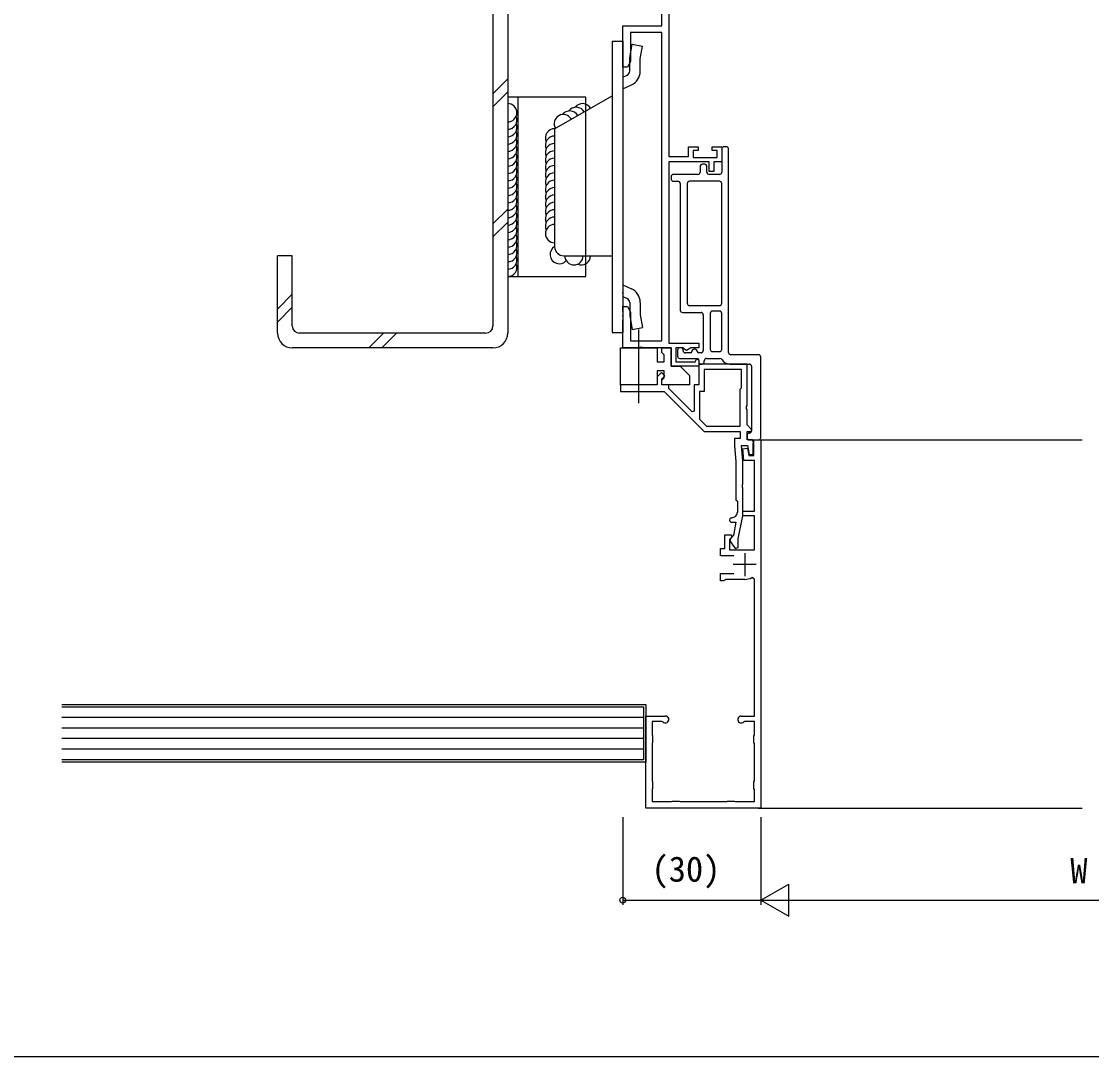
# Model space of a CAD drawing. Units: millimetres, scale not verified. Extents: x -438 to 438, y -233 to 230.
# Drawn here: x -59.8 to 172.7, y -232.9 to -7.9 of the extents above; entities that cross this region are included whole.
import ezdxf
from ezdxf.enums import TextEntityAlignment as Align

# ---------------------------------------------------------------- set-up
doc = ezdxf.new("R2010")
doc.units = ezdxf.units.MM
doc.header["$LTSCALE"] = 2
for name, color, linetype in [('0-3_YKK_11E', 7, 'Continuous'), ('0-4_YKK_12', 2, 'Continuous'), ('0-5_YKK_13', 4, 'Continuous'), ('0-6_YKK_D', 6, 'Continuous'), ('0-7_YKK_ZWAK', 7, 'Continuous'), ('0-8_YSS_K', 3, 'Continuous')]:
    doc.layers.add(name, color=color, linetype=linetype)
doc.styles.add('ＭＳ ゴシック', font='')
doc.styles.get('ＭＳ ゴシック').set_extended_font_data('MS Gothic')

msp = doc.modelspace()

# ---------------------------------------------------------------- linework, layer by layer
at = {"layer": '0-3_YKK_11E'}
for p, q in [((92.33, -35.655), (92.33, -40.655)), ((93.33, -35.155), (92.83, -35.155)), ((93.83, -79.855), (93.83, -35.655)), ((87.63, -39.455), (87.63, -40.655)), ((88.63, -38.955), (88.13, -38.955)), ((89.13, -40.655), (89.13, -39.455)), ((81.33, -41.655), (81.33, -42.155)), ((87.13, -41.155), (81.83, -41.155)), ((91.83, -41.155), (89.63, -41.155)), ((81.83, -42.655), (82.83, -42.655)), ((83.33, -43.155), (83.33, -70.655)), ((84.83, -43.155), (84.83, -69.155)), ((91.83, -42.655), (85.33, -42.655)), ((92.33, -69.155), (92.33, -43.155)), ((85.33, -69.655), (91.83, -69.655)), ((83.83, -71.155), (87.83, -71.155)), ((88.33, -71.655), (88.33, -79.455)), ((89.83, -71.355), (89.83, -79.155)), ((91.83, -70.855), (90.33, -70.855)), ((92.33, -79.155), (92.33, -71.355)), ((83.63, -78.855), (83.23, -78.855)), ((82.73, -79.355), (82.73, -80.655)), ((83.23, -81.155), (87.03, -81.155)), ((83.93, -79.455), (83.93, -79.155)), ((85.53, -79.955), (84.43, -79.955)), ((86.53, -79.155), (86.33, -79.155)), ((87.83, -79.955), (87.33, -79.955)), ((89.03, -81.155), (91.945, -81.155)), ((90.33, -79.655), (91.83, -79.655)), ((100.33, -80.355), (94.33, -80.355)), ((100.83, -98.355), (100.83, -80.855)), ((87.33, -81.455), (87.33, -82.055)), ((87.63, -82.355), (88.03, -82.355)), ((88.53, -81.855), (88.53, -81.655)), ((94.08, -82.355), (98.33, -82.355)), ((98.83, -82.855), (98.83, -96.855)), ((97.83, -97.855), (97.83, -98.355)), ((98.33, -98.855), (100.33, -98.855)), ((97.33, -123.455), (97.33, -128.455)), ((99.83, -125.955), (94.83, -125.955))]:
    msp.add_line(p, q, dxfattribs=at)
for points in [[(79.33, -77.355), (79.33, -10.355), (72.53, -10.355), (72.53, -16.643), (71.83, -17.855), (70.83, -17.855), (70.83, -8.855), (79.33, -8.855), (79.33, 19.945)], [(80.83, 0.045), (80.83, -37.255), (85.13, -37.255), (85.13, -35.155), (87.23, -35.155), (87.23, -35.955), (86.13, -35.955), (86.13, -37.455), (91.33, -37.455), (91.33, -35.955), (90.23, -35.955), (90.23, -35.155), (92.33, -35.155), (92.33, -38.455), (90.63, -38.455), (90.63, -40.555)], [(90.63, -40.555), (89.63, -40.555), (89.63, -38.455), (80.83, -38.455), (80.83, -77.855), (87.33, -77.855), (87.33, -78.855), (85.65, -78.855), (84.68, -79.415), (84.23, -79.155), (83.93, -78.855), (82.33, -78.855), (82.33, -81.855), (86.568, -81.855), (86.885, -81.306), (87.33, -81.425), (87.33, -82.855), (81.33, -82.855), (81.33, -78.855), (75.288, -78.855), (75.105, -78.735), (74.555, -78.735), (74.372, -78.855), (70.83, -78.855), (70.83, -72.813), (70.95, -72.63), (70.95, -72.08), (70.83, -71.897), (70.83, -71.813), (70.95, -71.63), (70.95, -71.08), (70.83, -70.897), (70.83, -69.855), (71.83, -69.855), (72.53, -71.067), (72.53, -77.355), (79.33, -77.355)], [(94.53, -116.755), (95.426, -116.755), (94.855, -119.611), (94.225, -120.352), (94.084, -120.805), (95.217, -122.422), (95.93, -122.197), (95.93, -120.355), (96.93, -115.355), (96.93, -109.313), (96.81, -109.13), (96.81, -108.58), (96.93, -108.397), (96.93, -103.484), (96.63, -100.055), (97.93, -100.055), (98.283, -102.055), (99.13, -102.055), (99.13, -99.602), (99.23, -99.379), (99.03, -98.855), (97.83, -98.855), (97.83, -97.055), (98.83, -97.055), (98.83, -96.555), (97.83, -95.555), (97.83, -92.313), (97.71, -92.13), (97.71, -91.58), (97.83, -91.397), (97.83, -82.355), (87.33, -82.355), (87.33, -86.855), (86.33, -86.855), (86.33, -92.609), (85.942, -92.77), (80.83, -87.658), (80.83, -86.855), (79.33, -86.855), (79.33, -85.555)], [(79.33, -85.555), (79.947, -84.938), (79.24, -84.231), (78.33, -85.141), (78.33, -86.855), (70.33, -86.855), (70.33, -88.355), (79.83, -88.355)], [(79.83, -88.355), (88.53, -97.055), (96.33, -97.055), (96.33, -98.555), (95.13, -98.555), (95.13, -100.121), (95.43, -103.55), (95.43, -111.855), (95.73, -112.155), (95.73, -114.555)], [(94.932, -124.055), (92.03, -124.055), (92.03, -122.455), (93.03, -122.455), (93.03, -119.455), (94.43, -119.455), (94.43, -119.955), (94.23, -120.238), (94.03, -120.521), (94.03, -122.755), (99.43, -122.755), (99.43, -115.355), (96.93, -115.355), (96.93, -114.355), (99.43, -114.355), (99.43, -103.355), (97.156, -103.355), (96.93, -100.777), (97.919, -100.647), (98.202, -102.255), (99.33, -102.255), (99.33, -98.855), (100.83, -98.855), (100.83, -178.855), (75.83, -178.855), (75.83, -158.855), (80.08, -158.855)], [(97.33, -129.155), (93.25, -129.155), (92.99, -129.305), (92.73, -129.455), (92.03, -129.455), (92.03, -127.855), (94.932, -127.855)], [(96.58, -158.855), (99.43, -158.855), (99.43, -129.128), (98.841, -128.776)], [(79.555, -160.141), (79.345, -160.055), (77.23, -160.055), (77.23, -162.917), (77.322, -163.133), (77.322, -164.577), (77.23, -164.793), (77.23, -172.917), (77.322, -173.133), (77.322, -174.577), (77.23, -174.793), (77.23, -177.455), (81.392, -177.455), (81.608, -177.363), (83.052, -177.363), (83.268, -177.455), (93.392, -177.455), (93.608, -177.363), (95.052, -177.363), (95.268, -177.455), (99.43, -177.455), (99.43, -174.793), (99.338, -174.577), (99.338, -173.133), (99.43, -172.917), (99.43, -164.793), (99.338, -164.577), (99.338, -163.133), (99.43, -162.917), (99.43, -160.055), (97.315, -160.055), (97.105, -160.141)]]:
    msp.add_lwpolyline(points, dxfattribs=at)
msp.add_lwpolyline([(96.33, -95.855), (96.33, -87.855), (96.63, -87.555), (96.63, -83.555), (88.53, -83.555), (88.53, -88.355), (87.53, -88.355), (87.53, -94.358), (89.027, -95.855)], close=True, dxfattribs=at)
for centre, radius, start, end in [((92.83, -35.655), 0.5, 90, 180), ((93.33, -35.655), 0.5, 0, 90), ((88.13, -39.455), 0.5, 90, 180), ((88.63, -39.455), 0.5, 0, 90), ((81.83, -41.655), 0.5, 90, 180), ((87.13, -40.655), 0.5, 270, 0), ((89.63, -40.655), 0.5, 180, 270), ((91.83, -40.655), 0.5, 270, 0), ((81.83, -42.155), 0.5, 180, 270), ((82.83, -43.155), 0.5, 0, 90), ((85.33, -43.155), 0.5, 90, 180), ((91.83, -43.155), 0.5, 0, 90), ((85.33, -69.155), 0.5, 180, 270), ((91.83, -69.155), 0.5, 270, 0), ((83.83, -70.655), 0.5, 180, 270), ((87.83, -71.655), 0.5, 0, 90), ((90.33, -71.355), 0.5, 90, 180), ((91.83, -71.355), 0.5, 0, 90), ((83.23, -79.355), 0.5, 90, 180), ((83.63, -79.155), 0.3, 0, 90), ((83.23, -80.655), 0.5, 180, 270), ((84.43, -79.455), 0.5, 180, 270), ((85.53, -79.655), 0.3, 270, 0), ((86.33, -79.655), 0.5, 90, 180), ((86.53, -79.655), 0.5, 0, 90), ((87.33, -79.655), 0.3, 180, 270), ((87.03, -81.455), 0.3, 0, 90), ((87.83, -79.455), 0.5, 270, 0), ((89.03, -81.655), 0.5, 90, 180), ((90.33, -79.155), 0.5, 180, 270), ((91.83, -79.155), 0.5, 270, 0), ((91.945, -81.655), 0.5, 31.33225, 90), ((94.33, -79.855), 0.5, 180, 270), ((100.33, -80.855), 0.5, 0, 90), ((87.63, -82.055), 0.3, 180, 270), ((88.03, -81.855), 0.5, 270, 0), ((94.08, -80.355), 2, 211.33225, 270), ((98.33, -82.855), 0.5, 0, 90), ((98.33, -97.855), 0.5, 90, 180), ((98.33, -96.855), 0.5, 270, 0), ((98.33, -98.355), 0.5, 180, 270), ((100.33, -98.355), 0.5, 270, 0), ((94.53, -116.255), 0.5, 89.99999, 270.00001), ((94.53, -114.555), 1.2, 270.00001, 359.99999), ((97.33, -125.955), 3.2, 269.99999, 298.17862), ((80.08, -159.605), 0.75, 225.58467, 89.99998), ((96.58, -159.605), 0.75, 90.00002, 314.41533)]:
    msp.add_arc(centre, radius, start, end, dxfattribs=at)
at = {"layer": '0-4_YKK_12'}
for p, q in [((100.33, -98.855), (170.645, -98.854)), ((100.33, -178.855), (170.646, -178.855))]:
    msp.add_line(p, q, dxfattribs=at)
at = {"layer": '0-5_YKK_13'}
for p, q in [((68.53, -12.192), (68.53, -58.833)), ((70.83, -12.192), (70.83, -75.518)), ((74.63, -16.01), (75.116, -13.254)), ((72.33, -18.718), (72.33, -15.809)), ((72.33, -18.718), (72.33, -15.809)), ((74.63, -18.718), (74.63, -16.01)), ((70.83, -20.054), (71.753, -19.624)), ((70.83, -20.054), (71.753, -19.624)), ((70.83, -22.592), (72.725, -21.709)), ((70.83, -22.592), (72.725, -21.709)), ((48.13, -63.355), (48.13, -24.355)), ((56.03, -31.219), (68.53, -24.112)), ((56.03, -31.219), (68.53, -24.112)), ((58.03, -58.833), (68.53, -58.833)), ((58.03, -58.833), (68.53, -58.833)), ((70.83, -65.118), (72.725, -66.001)), ((70.83, -65.118), (72.725, -66.001)), ((70.83, -67.054), (70.83, -66.804)), ((70.83, -67.054), (70.83, -66.804)), ((70.83, -67.655), (71.753, -68.086)), ((70.83, -67.655), (71.753, -68.086)), ((72.33, -68.992), (72.33, -71.901)), ((74.63, -68.992), (74.63, -71.699)), ((72.33, -71.901), (72.851, -74.855)), ((74.63, -71.699), (75.116, -74.456)), ((68.53, -75.518), (70.83, -75.518)), ((72.851, -74.855), (75.116, -74.456)), ((74.33, -90.855), (74.33, -74.855))]:
    msp.add_line(p, q, dxfattribs=at)
for points in [[(68.53, -12.192), (70.83, -12.192), (70.83, -75.518)], [(68.53, -12.192), (68.53, -58.833), (68.53, -75.518)], [(72.33, -15.809), (72.851, -12.855), (75.116, -13.254)], [(72.33, -15.809), (72.851, -12.855), (75.116, -13.254)], [(56.03, -31.219), (56.03, -43.855), (56.03, -56.833)], [(56.03, -31.219), (56.03, -43.855), (56.03, -56.833)]]:
    msp.add_lwpolyline(points, dxfattribs=at)
for points in [[(62.83, -63.355), (62.83, -24.355), (45.83, -24.355), (45.83, -63.355)], [(78.33, -86.855), (70.33, -86.855), (70.33, -78.855), (78.33, -78.855), (78.33, -81.855), (79.83, -81.855), (79.83, -80.355), (79.33, -79.855), (79.33, -78.855), (81.33, -78.855), (81.33, -82.855), (83.33, -82.855), (85.33, -84.855), (85.33, -86.855), (79.33, -86.855), (79.33, -85.855), (79.83, -85.355), (79.83, -83.855), (78.33, -83.855)]]:
    msp.add_lwpolyline(points, close=True, dxfattribs=at)
for centre, radius, start, end in [((71.33, -18.718), 1, 295, 0), ((71.33, -18.718), 1, 295, 0), ((71.33, -18.718), 3.3, 295, 0), ((71.33, -18.718), 3.3, 295, 0), ((58.03, -56.833), 2, 180, 270), ((58.03, -56.833), 2, 180, 270), ((71.33, -68.992), 3.3, 360, 65), ((71.33, -68.992), 3.3, 360, 65), ((71.33, -68.992), 1, 360, 65), ((71.33, -68.992), 1, 360, 65)]:
    msp.add_arc(centre, radius, start, end, dxfattribs=at)
at = {"layer": '0-6_YKK_D'}
for p, q in [((70.83, -180.855), (70.83, -199.854)), ((100.83, -180.855), (100.83, -199.854)), ((100.83, -180.855), (100.83, -199.855)), ((100.83, -198.855), (106.892, -195.355)), ((106.892, -202.355), (106.892, -195.355)), ((70.83, -198.854), (100.83, -198.854)), ((100.83, -198.855), (106.892, -202.355)), ((100.83, -198.855), (112.954, -198.855)), ((107.83, -198.855), (236.429, -198.855))]:
    msp.add_line(p, q, dxfattribs=at)
msp.add_circle((70.83, -198.854), 0.637, dxfattribs=at)
at = {"layer": '0-7_YKK_ZWAK'}
msp.add_lwpolyline([(-436.9, -232.855), (438.1, -232.855), (438.1, 195.645)], dxfattribs=at)
at = {"layer": '0-8_YSS_K'}
for p, q in [((42.631, 16.346), (42.63, -74.054)), ((45.831, 17.946), (45.83, -75.654)), ((45.83, -20.411), (42.63, -23.611)), ((42.63, -26.439), (45.83, -23.239)), ((45.83, -48.695), (42.63, -51.895)), ((42.63, -54.723), (45.83, -51.523)), ((-4.17, -75.653), (-4.17, -58.853)), ((-0.97, -58.853), (-4.17, -58.853)), ((-0.97, -74.053), (-0.97, -58.853)), ((-0.97, -67.21), (-4.17, -70.41)), ((-0.97, -70.039), (-4.17, -73.239)), ((41.03, -75.654), (0.63, -75.653)), ((18.871, -75.654), (15.671, -78.854)), ((21.7, -75.654), (18.499, -78.854)), ((42.63, -78.854), (-0.97, -78.853)), ((75.33, -159.153), (-51.038, -159.153)), ((75.33, -161.453), (-51.038, -161.453)), ((75.33, -163.753), (-51.038, -163.753)), ((75.33, -166.053), (-51.038, -166.053))]:
    msp.add_line(p, q, dxfattribs=at)
for points in [[(-51.038, -156.353), (75.83, -156.353), (75.83, -168.853), (-51.038, -168.853)], [(-51.038, -156.853), (75.33, -156.853), (75.33, -168.353), (-51.038, -168.353)]]:
    msp.add_lwpolyline(points, dxfattribs=at)
for centre, radius, start, end in [((45.83, -27.755), 2, 270, 90), ((45.83, -27.755), 2, 270, 90), ((59.31, -29.354), 2, 29.62165, 143.19983), ((60.701, -28.564), 2, 29.62165, 143.19983), ((62.092, -27.773), 2, 29.62165, 143.19983), ((45.83, -29.355), 2, 270, 23.57818), ((45.83, -29.355), 2, 270, 23.57818), ((45.83, -30.955), 2, 270, 23.57818), ((45.83, -30.955), 2, 270, 23.57818), ((57.919, -30.145), 2, 29.62165, 209.62165), ((45.83, -32.555), 2, 270, 23.57818), ((45.83, -32.555), 2, 270, 23.57818), ((56.03, -33.219), 2, 90, 203.57818), ((56.03, -33.219), 2, 90, 203.57818), ((45.83, -34.155), 2, 270, 23.57818), ((45.83, -34.155), 2, 270, 23.57818), ((56.03, -34.819), 2, 90, 203.57818), ((56.03, -34.819), 2, 90, 203.57818), ((56.03, -36.419), 2, 90, 203.57818), ((56.03, -36.419), 2, 90, 203.57818), ((45.83, -35.755), 2, 270, 23.57818), ((45.83, -35.755), 2, 270, 23.57818), ((45.83, -37.355), 2, 270, 23.57818), ((45.83, -37.355), 2, 270, 23.57818), ((56.03, -38.019), 2, 90, 203.57818), ((56.03, -38.019), 2, 90, 203.57818), ((45.83, -38.955), 2, 270, 23.57818), ((45.83, -38.955), 2, 270, 23.57818), ((56.03, -39.619), 2, 90, 203.57818), ((56.03, -39.619), 2, 90, 203.57818), ((56.03, -41.219), 2, 90, 203.57818), ((56.03, -41.219), 2, 90, 203.57818), ((45.83, -40.555), 2, 270, 23.57818), ((45.83, -40.555), 2, 270, 23.57818), ((45.83, -42.155), 2, 270, 23.57818), ((45.83, -42.155), 2, 270, 23.57818), ((56.03, -42.819), 2, 90, 203.57818), ((56.03, -42.819), 2, 90, 203.57818), ((45.83, -43.755), 2, 270, 23.57818), ((45.83, -43.755), 2, 270, 23.57818), ((56.03, -44.419), 2, 90, 203.57818), ((56.03, -44.419), 2, 90, 203.57818), ((56.03, -46.019), 2, 90, 203.57818), ((56.03, -46.019), 2, 90, 203.57818), ((45.83, -45.355), 2, 270, 23.57818), ((45.83, -45.355), 2, 270, 23.57818), ((45.83, -46.955), 2, 270, 23.57818), ((45.83, -46.955), 2, 270, 23.57818), ((56.03, -47.619), 2, 90, 203.57818), ((56.03, -47.619), 2, 90, 203.57818), ((45.83, -48.555), 2, 270, 23.57818), ((45.83, -48.555), 2, 270, 23.57818), ((56.03, -49.219), 2, 90, 203.57818), ((56.03, -49.219), 2, 90, 203.57818), ((56.03, -50.819), 2, 90, 203.57818), ((56.03, -50.819), 2, 90, 203.57818), ((45.83, -50.155), 2, 270, 23.57818), ((45.83, -50.155), 2, 270, 23.57818), ((45.83, -51.755), 2, 270, 23.57818), ((45.83, -51.755), 2, 270, 23.57818), ((56.03, -52.419), 2, 90, 203.57818), ((56.03, -52.419), 2, 90, 203.57818), ((45.83, -53.355), 2, 270, 23.57818), ((45.83, -53.355), 2, 270, 23.57818), ((56.03, -54.019), 2, 90, 270), ((56.03, -54.019), 2, 90, 270), ((45.83, -54.955), 2, 270, 23.57818), ((45.83, -54.955), 2, 270, 23.57818), ((45.83, -56.555), 2, 270, 23.57818), ((45.83, -56.555), 2, 270, 23.57818), ((45.83, -58.155), 2, 270, 23.57818), ((45.83, -58.155), 2, 270, 23.57818), ((57.03, -58.565), 2, 120, 318.61698), ((45.83, -59.755), 2, 270, 23.57818), ((45.83, -59.755), 2, 270, 23.57818), ((60.23, -58.833), 2, 180, 0), ((61.83, -58.833), 2, 246.42182, 0), ((45.83, -61.355), 2, 270, 23.57818), ((0.63, -74.053), 1.6, 179.99956, 269.99956), ((41.03, -74.054), 1.6, 269.99956, 359.99956), ((-0.97, -75.653), 3.2, 179.99956, 269.99956), ((42.63, -75.654), 3.2, 269.99956, 359.99956)]:
    msp.add_arc(centre, radius, start, end, dxfattribs=at)

# ---------------------------------------------------------------- texts
at = {"layer": '0-6_YKK_D', "style": 'ＭＳ ゴシック'}
for s, p in [('(30)', (77.073, -196.502)), ('W', (168.065, -196.855))]:
    msp.add_text(s, height=5.499, dxfattribs=at).set_placement(p, align=Align.BOTTOM_LEFT)

doc.saveas('drawing.dxf')
